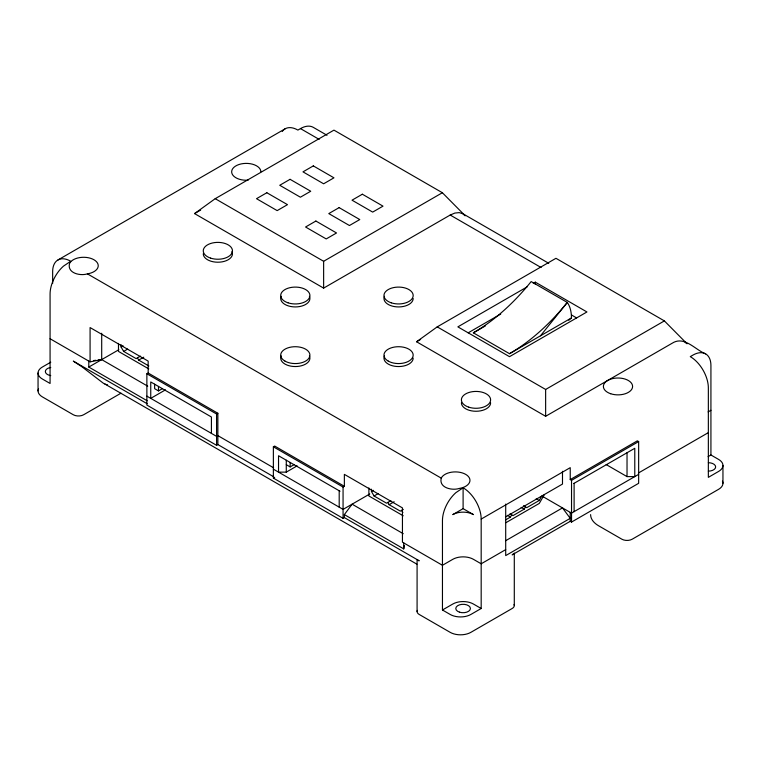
<?xml version="1.0" encoding="UTF-8"?>
<svg xmlns="http://www.w3.org/2000/svg" width="761" height="761" viewBox="0 0 761 761"><rect width="100%" height="100%" fill="white"/><g stroke="black" fill="none" stroke-linecap="round" stroke-linejoin="round"><path stroke-width="1.14" d="M403.244 533.708L352.105 504.182L344.362 514.607L403.73 548.89L404.376 545.542M441.256 478.146C438.669 487.906 452.177 490.769 459.14 488.476A14.602 8.428 0 0 0 465.684 474.369A14.602 8.428 0 0 0 441.256 478.146L87.41 273.855C80.447 276.157 66.939 273.285 69.527 263.534A14.602 8.428 0 0 1 93.955 259.748A14.602 8.428 0 0 1 87.41 273.855M505.637 519.868L510.431 517.1L511.725 514.864M509.984 513.856L513.019 515.606L524.205 509.147L525.49 506.912M523.473 505.742L526.783 507.654L539.264 500.453L541.842 495.982M544.419 494.488L539.264 503.43L505.922 522.683M540.472 335.81L567.297 302.431L531.159 281.57A163.501 94.393 -60 0 1 473.352 332.823L509.499 353.694L571.454 317.927A43.805 25.294 -60 0 0 567.297 302.431A163.501 94.393 -60 0 1 509.499 353.694M568.781 320.286L571.454 317.927M548.757 263.306L462.973 213.774L459.235 212.623L454.878 213.051L450.198 215.04L323.634 288.115L194.559 213.594L215.211 198.688L333.955 130.131L442.379 192.733L465.038 215.62M705.637 353.875C695.173 349.822 684.291 335.439 672.21 343.211L545.637 416.286L416.562 341.765L437.214 326.869L555.958 258.302L664.382 320.904L687.05 343.791M57.95 259.977L285.118 128.818M327.021 135.277L313.256 127.334A25.551 14.754 -60 0 0 300.471 128.599L297.893 130.083A25.551 14.754 60 0 0 282.245 131.482M194.559 213.594L200.657 210.074M50.778 362.188L42.331 367.059A14.602 8.428 0 0 0 42.331 378.988L50.074 383.458L50.074 294.031A25.551 14.754 -60 0 1 63.467 266.141L70.725 261.242A25.551 14.754 60 0 0 52.652 271.677L52.652 283.444M140.443 356.119L136.124 358.621L123.643 351.411L121.066 346.94L123.082 345.779M88.79 361.104L88.79 367.059L118.83 349.727M123.643 351.411L127.686 349.08M137.408 357.87L138.702 360.105L143.753 357.194M215.211 198.688L323.634 261.289L442.379 192.733M217.865 444.567L216.581 445.309L146.873 405.071L146.873 373.765L148.167 373.023L217.865 413.261L217.865 444.567L273.646 476.767M121.009 393.18L83.634 414.755A7.306 4.214 0 0 1 73.303 414.755L42.331 396.871A14.602 8.428 0 0 1 38.545 388.728M154.626 384.2L154.626 388.671L158.497 390.907L162.445 388.633M165.498 389.841L150.745 398.364L150.745 381.965L211.415 416.99L211.415 433.39M146.873 373.765L216.581 414.013L217.865 413.261M416.562 341.765L420.633 339.425M527.154 286.859L457.865 326.869L509.499 356.671L586.94 311.962L535.306 282.15L533.271 283.33M468.196 332.823L500.738 314.036M417.085 611.492L417.085 559.868L419.225 560.819L344.362 517.594L343.068 518.336L273.37 478.098L273.37 446.802L274.664 446.051L344.362 486.298L344.362 474.369L402.445 507.901L402.445 542.184L442.455 565.29L452.785 559.325A14.602 8.428 0 0 1 473.437 559.325L481.18 563.796L505.704 549.632M473.352 332.823L485.547 325.794M286.279 464.686L290.15 466.921L294.098 464.638M273.37 478.098L274.664 477.356M340.015 491.235L278.536 455.744L278.536 472.134L286.279 472.134L297.132 465.865M273.37 446.802L343.068 487.04L344.362 486.298M437.214 326.869L545.637 389.461L664.382 320.904M390.84 500.69L386.521 503.183L374.051 495.982L371.463 491.511L373.489 490.341M369.779 493.975L343.068 509.394L273.37 469.156M374.051 495.982L378.084 493.651M387.815 502.441L389.109 504.676L394.16 501.756M403.32 509.385L400.296 511.135L389.109 504.676M463.107 487.782L455.849 492.681A25.551 14.754 -60 0 0 442.455 520.572L442.455 609.999L450.198 614.469A14.602 8.428 0 0 0 470.85 614.469L481.18 608.505L481.18 519.078A25.551 14.754 60 0 0 463.107 487.782L463.107 508.652L473.437 514.607A14.602 8.428 0 0 0 452.785 514.607L463.107 508.652M481.18 519.078L570.236 467.663L570.236 479.582L571.53 480.334L638.65 441.58L638.65 483.311L571.53 522.065L570.236 521.323L512.153 554.855A7.306 4.214 0 0 0 513.314 553.979M505.704 516.843L562.493 484.063L562.493 471.306M570.236 479.582L637.357 440.838L638.65 441.58M573.842 483.463L634.779 448.286L634.779 476.605L627.026 476.605L606.184 464.571M708.111 411.91L710.926 410.284M505.704 540.691L562.493 507.901L570.236 518.336L505.704 555.597L505.704 504.096M638.384 473.028L708.348 432.638M638.65 474.369L571.53 513.123L542.764 496.514M442.455 609.999L452.785 604.034A14.602 8.428 0 0 1 473.437 604.034L481.18 608.505M708.111 456.619L710.926 454.992L718.669 459.463A14.602 8.428 0 0 1 718.669 471.392L708.348 477.356L708.348 387.929A25.551 14.754 60 0 0 690.275 356.633L692.862 355.14A25.551 14.754 -60 0 1 710.926 365.575L710.926 454.992M50.074 338.74L90.083 361.846L101.698 359.611L147.729 386.188M93.489 360.562L95.838 360.286M98.179 360.02L101.698 359.611L101.698 333.242M300.471 128.599L319.163 139.387M450.198 215.04L541.09 267.52M571.578 315.016L576.61 317.927M536.229 498.702L539.264 500.453M521.171 507.397L524.205 509.147M507.406 515.349L510.431 517.1M138.702 360.105L148.871 365.974M148.785 368.904L118.478 351.411L118.478 343.392M403.225 515.806L368.885 495.982L368.885 487.953M273.646 467.825L217.865 435.625L216.581 436.367L146.873 396.129M88.79 367.059L147.139 400.752M147.139 403.73L73.303 361.104L82.121 366.926L102.725 382.754A31.753 18.331 -60 0 0 107.567 384.847M104.989 384.086L416.904 564.177M684.986 341.946L686.422 343.278M462.973 213.774L465.133 215.772M401.58 510.393L402.873 512.629M722.95 465.428L722.95 483.311M627.026 452.757L627.026 476.605M574.108 483.311L574.108 511.63M571.53 480.334L571.53 522.065M570.236 512.372L570.236 521.323M545.637 389.461L545.637 416.286M535.306 282.15L535.306 284.386M514.293 553.038L514.293 605.528M403.73 542.926L403.73 548.89M371.463 489.19L371.463 491.511M344.362 514.607L344.362 517.594M343.068 487.04L343.068 518.336M339.197 490.769L339.197 507.159M323.634 261.289L323.634 288.115M290.15 462.45L290.15 466.921M286.279 460.215L286.279 472.134M216.581 414.013L216.581 445.309M158.497 386.436L158.497 390.907M148.167 373.023L148.167 361.104L90.083 327.563L90.083 361.846M121.066 344.619L121.066 346.94M38.05 373.023L38.05 390.907M590.612 514.617A27.377 15.81 0 0 0 598.631 525.794L621.87 539.207A7.306 4.214 0 0 0 632.191 539.207L718.669 489.275A14.602 8.428 0 0 0 722.455 481.133M514.046 604.434A7.306 4.214 0 0 1 512.153 608.505L470.85 632.353A14.602 8.428 0 0 1 450.198 632.353L419.225 614.469A7.306 4.214 0 0 1 417.332 610.398M50.759 375.611A7.306 4.214 0 0 1 45.356 371.53A7.306 4.214 0 0 1 50.759 367.458M708.348 462.707A7.306 4.214 0 0 1 715.644 466.921A7.306 4.214 0 0 1 708.348 471.135M413.175 298.502A14.602 8.428 0 0 1 396.662 306.864A14.602 8.428 0 0 1 384.467 296.324M248.172 180.176A14.602 8.428 0 0 1 231.715 172.557A14.602 8.428 0 0 1 245.622 163.396A14.602 8.428 0 0 1 260.871 171.815M413.175 358.117A14.602 8.428 0 0 1 396.662 366.479A14.602 8.428 0 0 1 384.467 355.939M309.413 355.939A14.602 8.428 0 0 1 295.316 366.545A14.602 8.428 0 0 1 281.209 355.939M309.413 296.324A14.602 8.428 0 0 1 295.316 306.93A14.602 8.428 0 0 1 281.209 296.324M231.972 251.606A14.602 8.428 0 0 1 219.777 262.145A14.602 8.428 0 0 1 203.263 253.794M490.617 402.835A14.602 8.428 0 0 1 476.015 411.263A14.602 8.428 0 0 1 461.413 402.835M266.835 192.733L256.514 198.688L277.166 210.616L287.487 204.652L266.835 192.733M290.074 179.32L279.744 185.275L300.395 197.204L310.726 191.239L290.074 179.32M313.304 165.898L302.983 171.862L323.634 183.791L333.955 177.827L313.304 165.898M315.882 221.042L305.561 227.006L326.212 238.935L336.533 232.971L315.882 221.042M339.121 207.629L328.79 213.594L349.442 225.522L359.772 219.558L339.121 207.629M362.35 194.217L352.029 200.181L372.681 212.1L383.002 206.145L362.35 194.217M459.454 612.158A7.306 4.214 0 0 0 470.412 608.505A7.306 4.214 0 0 0 459.454 604.852A7.306 4.214 0 0 0 459.454 612.158M610.693 393.741A14.602 8.428 0 0 0 632.6 386.436A14.602 8.428 0 0 0 610.693 379.14A14.602 8.428 0 0 0 610.693 393.741M391.268 302.821A14.602 8.428 0 0 0 413.175 295.525A14.602 8.428 0 0 0 391.268 288.219A14.602 8.428 0 0 0 391.268 302.821M284.985 361.104A14.602 8.428 0 0 0 309.413 357.318A14.602 8.428 0 0 0 291.53 346.997A14.602 8.428 0 0 0 284.985 361.104M388.243 361.104A14.602 8.428 0 0 0 412.671 357.318A14.602 8.428 0 0 0 394.788 346.997A14.602 8.428 0 0 0 388.243 361.104M468.709 407.154A14.602 8.428 0 0 0 490.617 399.848A14.602 8.428 0 0 0 468.709 392.552A14.602 8.428 0 0 0 468.709 407.154M288.01 302.821A14.602 8.428 0 0 0 309.917 295.525A14.602 8.428 0 0 0 288.01 288.219A14.602 8.428 0 0 0 288.01 302.821M210.569 258.112A14.602 8.428 0 0 0 232.466 250.807A14.602 8.428 0 0 0 210.569 243.51A14.602 8.428 0 0 0 210.569 258.112"/></g></svg>
